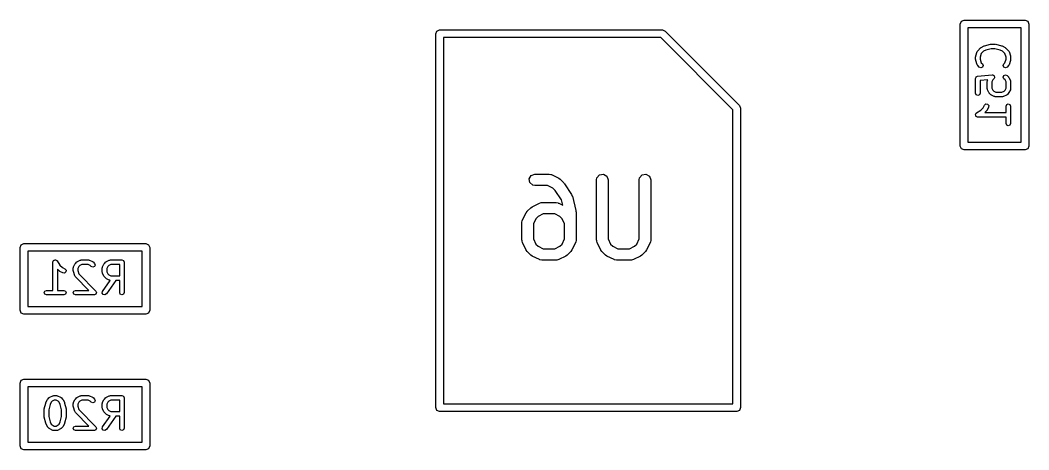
# Model space of a CAD drawing. Extents: x 3.98 to 7.47, y -4.96 to -2.98.
# Drawn here: x 5.975 to 6.496, y -4.266 to -4.044 of the extents above; entities that cross this region are included whole.
import ezdxf

# ---------------------------------------------------------------- set-up
doc = ezdxf.new("R2010")
doc.units = 0
doc.header["$MEASUREMENT"] = 0
doc.layers.add('BLACK', color=7, linetype='CONTINUOUS')

msp = doc.modelspace()

# ---------------------------------------------------------------- linework, layer by layer
at = {"layer": 'BLACK', "linetype": 'CONTINUOUS'}
for p, q in [((6.46153, -4.04463), (6.46293, -4.04405)), ((6.46293, -4.04405), (6.49442, -4.04405)), ((6.49442, -4.04405), (6.49581, -4.04463)), ((6.19051, -4.04967), (6.1919, -4.04909)), ((6.1919, -4.04909), (6.30706, -4.04909)), ((6.30706, -4.04909), (6.30845, -4.04967)), ((6.46096, -4.04602), (6.46153, -4.04463)), ((6.46096, -4.10901), (6.46096, -4.04602)), ((6.4649, -4.04799), (6.4649, -4.10704)), ((6.49245, -4.04799), (6.4649, -4.04799)), ((6.49245, -4.10704), (6.49245, -4.04799)), ((6.49581, -4.04463), (6.49639, -4.04602)), ((6.49639, -4.04602), (6.49639, -4.10901)), ((6.18993, -4.05106), (6.19051, -4.04967)), ((6.18993, -4.24397), (6.18993, -4.05106)), ((6.19387, -4.05303), (6.19387, -4.242)), ((6.30625, -4.05303), (6.19387, -4.05303)), ((6.34348, -4.09026), (6.30625, -4.05303)), ((6.30845, -4.04967), (6.34684, -4.08805)), ((6.46986, -4.06006), (6.46997, -4.05981)), ((6.46997, -4.05981), (6.47147, -4.05831)), ((6.47147, -4.05831), (6.47165, -4.05823)), ((6.47165, -4.05823), (6.47177, -4.05809)), ((6.47177, -4.05809), (6.47327, -4.05734)), ((6.47421, -4.05951), (6.473, -4.06011)), ((6.47327, -4.05734), (6.47341, -4.05733)), ((6.47341, -4.05733), (6.47351, -4.05725)), ((6.47351, -4.05725), (6.47651, -4.0565)), ((6.47695, -4.05883), (6.47421, -4.05951)), ((6.47651, -4.0565), (6.47666, -4.05652)), ((6.47666, -4.05652), (6.4768, -4.05646)), ((6.4768, -4.05646), (6.47905, -4.05646)), ((6.4789, -4.05883), (6.47695, -4.05883)), ((6.48164, -4.05951), (6.4789, -4.05883)), ((6.47905, -4.05646), (6.47919, -4.05652)), ((6.47919, -4.05652), (6.47934, -4.0565)), ((6.47934, -4.0565), (6.48234, -4.05725)), ((6.48285, -4.06011), (6.48164, -4.05951)), ((6.48234, -4.05725), (6.48244, -4.05733)), ((6.48244, -4.05733), (6.48258, -4.05734)), ((6.48258, -4.05734), (6.48408, -4.05809)), ((6.48408, -4.05809), (6.4842, -4.05823)), ((6.4842, -4.05823), (6.48438, -4.05831)), ((6.48438, -4.05831), (6.48588, -4.05981)), ((6.48588, -4.05981), (6.48599, -4.06006)), ((6.46887, -4.06289), (6.46894, -4.06271)), ((6.46887, -4.06439), (6.46887, -4.06289)), ((6.46894, -4.06457), (6.46887, -4.06439)), ((6.46893, -4.06252), (6.46968, -4.06027)), ((6.46894, -4.06271), (6.46893, -4.06252)), ((6.46893, -4.06477), (6.46894, -4.06457)), ((6.46968, -4.06702), (6.46893, -4.06477)), ((6.46968, -4.06027), (6.46986, -4.06006)), ((6.47183, -4.06128), (6.47123, -4.06309)), ((6.47123, -4.06309), (6.47123, -4.0642)), ((6.47123, -4.0642), (6.47183, -4.06601)), ((6.473, -4.06011), (6.47183, -4.06128)), ((6.48402, -4.06128), (6.48285, -4.06011)), ((6.48462, -4.06309), (6.48402, -4.06128)), ((6.48402, -4.06601), (6.48462, -4.0642)), ((6.48462, -4.0642), (6.48462, -4.06309)), ((6.48599, -4.06006), (6.48617, -4.06027)), ((6.48617, -4.06027), (6.48692, -4.06252)), ((6.48692, -4.06477), (6.48617, -4.06702)), ((6.48692, -4.06252), (6.48691, -4.06271)), ((6.48691, -4.06271), (6.48698, -4.06289)), ((6.48698, -4.06439), (6.48691, -4.06457)), ((6.48691, -4.06457), (6.48692, -4.06477)), ((6.48698, -4.06289), (6.48698, -4.06439)), ((6.46986, -4.06722), (6.46968, -4.06702)), ((6.46997, -4.06748), (6.46986, -4.06722)), ((6.47072, -4.06823), (6.46997, -4.06748)), ((6.47155, -4.06857), (6.47072, -4.06823)), ((6.47239, -4.06823), (6.47155, -4.06857)), ((6.47183, -4.06601), (6.47239, -4.06656)), ((6.47239, -4.06656), (6.47273, -4.06739)), ((6.47273, -4.06739), (6.47239, -4.06823)), ((6.48312, -4.06739), (6.48346, -4.06656)), ((6.48346, -4.06823), (6.48312, -4.06739)), ((6.48346, -4.06656), (6.48402, -4.06601)), ((6.4843, -4.06857), (6.48346, -4.06823)), ((6.48513, -4.06823), (6.4843, -4.06857)), ((6.48588, -4.06748), (6.48513, -4.06823)), ((6.48599, -4.06722), (6.48588, -4.06748)), ((6.48617, -4.06702), (6.48599, -4.06722)), ((6.46887, -4.07414), (6.46902, -4.07377)), ((6.46887, -4.08164), (6.46887, -4.07414)), ((6.46902, -4.07377), (6.46914, -4.07339)), ((6.46914, -4.07339), (6.46919, -4.07336)), ((6.46919, -4.07336), (6.46922, -4.07331)), ((6.46922, -4.07331), (6.46958, -4.07315)), ((6.46958, -4.07315), (6.46993, -4.07297)), ((6.46993, -4.07297), (6.47743, -4.07222)), ((6.47514, -4.07482), (6.47123, -4.07521)), ((6.47123, -4.07521), (6.47123, -4.08164)), ((6.47487, -4.07564), (6.47497, -4.07539)), ((6.47497, -4.07539), (6.47499, -4.07511)), ((6.47499, -4.07511), (6.47514, -4.07482)), ((6.47777, -4.07484), (6.47723, -4.07592)), ((6.47743, -4.07222), (6.47749, -4.07224)), ((6.47749, -4.07224), (6.47755, -4.07221)), ((6.47755, -4.07221), (6.47792, -4.07236)), ((6.47839, -4.07423), (6.47777, -4.07484)), ((6.47792, -4.07236), (6.4783, -4.07248)), ((6.4783, -4.07248), (6.47833, -4.07253)), ((6.47833, -4.07253), (6.47839, -4.07256)), ((6.47839, -4.07256), (6.47854, -4.07292)), ((6.47841, -4.07417), (6.47839, -4.07423)), ((6.47846, -4.07414), (6.47841, -4.07417)), ((6.47858, -4.07376), (6.47846, -4.07414)), ((6.47854, -4.07292), (6.47873, -4.07327)), ((6.47873, -4.07339), (6.47858, -4.07376)), ((6.47873, -4.07327), (6.47871, -4.07333)), ((6.47871, -4.07333), (6.47873, -4.07339)), ((6.48312, -4.07339), (6.48346, -4.07256)), ((6.48346, -4.07423), (6.48312, -4.07339)), ((6.48346, -4.07256), (6.4843, -4.07221)), ((6.48408, -4.07484), (6.48346, -4.07423)), ((6.48462, -4.07592), (6.48408, -4.07484)), ((6.4843, -4.07221), (6.48513, -4.07256)), ((6.48513, -4.07256), (6.48588, -4.07331)), ((6.48588, -4.07331), (6.48596, -4.07349)), ((6.48596, -4.07349), (6.48611, -4.07361)), ((6.48611, -4.07361), (6.48686, -4.07511)), ((6.48686, -4.07511), (6.48687, -4.07539)), ((6.48687, -4.07539), (6.48698, -4.07564)), ((6.47487, -4.07939), (6.47487, -4.07564)), ((6.47497, -4.07965), (6.47487, -4.07939)), ((6.47499, -4.07992), (6.47497, -4.07965)), ((6.47574, -4.08142), (6.47499, -4.07992)), ((6.47723, -4.07592), (6.47723, -4.07911)), ((6.47723, -4.07911), (6.47777, -4.08019)), ((6.47777, -4.08019), (6.47825, -4.08067)), ((6.47825, -4.08067), (6.47933, -4.08121)), ((6.48252, -4.08121), (6.4836, -4.08067)), ((6.4836, -4.08067), (6.48408, -4.08019)), ((6.48408, -4.08019), (6.48462, -4.07911)), ((6.48462, -4.07911), (6.48462, -4.07592)), ((6.48686, -4.07992), (6.48611, -4.08142)), ((6.48687, -4.07965), (6.48686, -4.07992)), ((6.48698, -4.07939), (6.48687, -4.07965)), ((6.48698, -4.07564), (6.48698, -4.07939)), ((6.46922, -4.08248), (6.46887, -4.08164)), ((6.47005, -4.08282), (6.46922, -4.08248)), ((6.47089, -4.08248), (6.47005, -4.08282)), ((6.47123, -4.08164), (6.47089, -4.08248)), ((6.47589, -4.08155), (6.47574, -4.08142)), ((6.47596, -4.08173), (6.47589, -4.08155)), ((6.47671, -4.08248), (6.47596, -4.08173)), ((6.47689, -4.08255), (6.47671, -4.08248)), ((6.47702, -4.0827), (6.47689, -4.08255)), ((6.47852, -4.08345), (6.47702, -4.0827)), ((6.4788, -4.08347), (6.47852, -4.08345)), ((6.47905, -4.08357), (6.4788, -4.08347)), ((6.4828, -4.08357), (6.47905, -4.08357)), ((6.47933, -4.08121), (6.48252, -4.08121)), ((6.48305, -4.08347), (6.4828, -4.08357)), ((6.48333, -4.08345), (6.48305, -4.08347)), ((6.48483, -4.0827), (6.48333, -4.08345)), ((6.48495, -4.08255), (6.48483, -4.0827)), ((6.48513, -4.08248), (6.48495, -4.08255)), ((6.48588, -4.08173), (6.48513, -4.08248)), ((6.48596, -4.08155), (6.48588, -4.08173)), ((6.48611, -4.08142), (6.48596, -4.08155)), ((6.34348, -4.242), (6.34348, -4.09026)), ((6.34684, -4.08805), (6.34741, -4.08945)), ((6.34741, -4.08945), (6.34741, -4.24397)), ((6.4694, -4.09191), (6.47155, -4.09047)), ((6.47155, -4.09047), (6.47283, -4.08919)), ((6.47283, -4.08919), (6.47349, -4.08786)), ((6.47349, -4.08786), (6.47418, -4.08727)), ((6.47464, -4.09073), (6.47365, -4.09171)), ((6.47418, -4.08727), (6.47508, -4.08733)), ((6.47471, -4.09055), (6.47464, -4.09073)), ((6.47486, -4.09042), (6.47471, -4.09055)), ((6.47561, -4.08892), (6.47486, -4.09042)), ((6.47508, -4.08733), (6.47567, -4.08802)), ((6.47567, -4.08802), (6.47561, -4.08892)), ((6.48462, -4.08839), (6.48496, -4.08756)), ((6.48462, -4.09171), (6.48462, -4.08839)), ((6.48496, -4.08756), (6.4858, -4.08721)), ((6.4858, -4.08721), (6.48663, -4.08756)), ((6.48663, -4.08756), (6.48698, -4.08839)), ((6.48698, -4.08839), (6.48698, -4.09739)), ((6.46887, -4.09289), (6.46892, -4.09278)), ((6.469, -4.09321), (6.46887, -4.09289)), ((6.46889, -4.09266), (6.46908, -4.09237)), ((6.46892, -4.09278), (6.46889, -4.09266)), ((6.46907, -4.09355), (6.469, -4.09321)), ((6.46917, -4.09361), (6.46907, -4.09355)), ((6.46908, -4.09237), (6.46922, -4.09205)), ((6.46922, -4.09373), (6.46917, -4.09361)), ((6.46922, -4.09205), (6.46933, -4.09201)), ((6.46953, -4.09386), (6.46922, -4.09373)), ((6.46933, -4.09201), (6.4694, -4.09191)), ((6.46982, -4.09405), (6.46953, -4.09386)), ((6.46994, -4.09402), (6.46982, -4.09405)), ((6.47005, -4.09407), (6.46994, -4.09402)), ((6.48462, -4.09407), (6.47005, -4.09407)), ((6.47365, -4.09171), (6.48462, -4.09171)), ((6.48462, -4.09739), (6.48462, -4.09407)), ((6.48496, -4.09822), (6.48462, -4.09739)), ((6.4858, -4.09857), (6.48496, -4.09822)), ((6.48663, -4.09822), (6.4858, -4.09857)), ((6.48698, -4.09739), (6.48663, -4.09822)), ((6.46153, -4.1104), (6.46096, -4.10901)), ((6.46293, -4.11098), (6.46153, -4.1104)), ((6.49442, -4.11098), (6.46293, -4.11098)), ((6.4649, -4.10704), (6.49245, -4.10704)), ((6.49581, -4.1104), (6.49442, -4.11098)), ((6.49639, -4.10901), (6.49581, -4.1104)), ((6.23821, -4.12588), (6.23922, -4.12413)), ((6.23856, -4.12786), (6.23821, -4.12588)), ((6.23922, -4.12413), (6.24112, -4.12344)), ((6.24112, -4.12344), (6.24846, -4.12344)), ((6.24846, -4.12344), (6.24947, -4.12361)), ((6.24947, -4.12361), (6.24961, -4.12373)), ((6.24961, -4.12373), (6.24979, -4.12375)), ((6.24979, -4.12375), (6.25346, -4.12558)), ((6.25346, -4.12558), (6.25417, -4.12611)), ((6.25417, -4.12611), (6.25423, -4.12614)), ((6.25423, -4.12614), (6.25606, -4.12797)), ((6.27307, -4.12639), (6.27325, -4.12538)), ((6.27307, -4.15762), (6.27307, -4.12639)), ((6.27325, -4.12538), (6.27455, -4.12383)), ((6.27455, -4.12383), (6.27654, -4.12348)), ((6.27654, -4.12348), (6.27829, -4.12449)), ((6.27829, -4.12449), (6.27898, -4.12639)), ((6.27898, -4.12639), (6.27898, -4.15692)), ((6.29512, -4.12639), (6.2953, -4.12538)), ((6.29512, -4.15692), (6.29512, -4.12639)), ((6.2953, -4.12538), (6.29659, -4.12383)), ((6.29659, -4.12383), (6.29858, -4.12348)), ((6.29858, -4.12348), (6.30033, -4.12449)), ((6.30033, -4.12449), (6.30102, -4.12639)), ((6.30102, -4.12639), (6.30102, -4.15762)), ((6.24011, -4.12916), (6.23856, -4.12786)), ((6.24112, -4.12934), (6.24011, -4.12916)), ((6.24777, -4.12934), (6.24112, -4.12934)), ((6.25039, -4.13065), (6.24777, -4.12934)), ((6.25168, -4.13194), (6.25039, -4.13065)), ((6.25491, -4.13679), (6.25168, -4.13194)), ((6.25606, -4.12797), (6.25632, -4.12834)), ((6.25632, -4.12834), (6.25643, -4.12842)), ((6.25643, -4.12842), (6.26011, -4.13394)), ((6.24347, -4.13845), (6.24445, -4.13815)), ((6.24445, -4.13815), (6.24462, -4.13819)), ((6.24462, -4.13819), (6.24479, -4.13813)), ((6.24479, -4.13813), (6.25214, -4.13813)), ((6.25214, -4.13813), (6.25315, -4.13831)), ((6.25559, -4.13951), (6.25491, -4.13679)), ((6.26011, -4.13394), (6.26051, -4.13484)), ((6.26051, -4.13484), (6.26052, -4.13486)), ((6.26052, -4.13486), (6.26235, -4.14221)), ((6.23664, -4.14344), (6.23716, -4.14273)), ((6.23716, -4.14273), (6.23719, -4.14267)), ((6.23719, -4.14267), (6.23903, -4.14084)), ((6.23903, -4.14084), (6.23975, -4.14033)), ((6.23975, -4.14033), (6.2398, -4.14028)), ((6.2398, -4.14028), (6.24347, -4.13845)), ((6.25315, -4.13831), (6.25328, -4.13843)), ((6.25328, -4.13843), (6.25346, -4.13845)), ((6.25346, -4.13845), (6.25559, -4.13951)), ((6.26235, -4.14221), (6.26239, -4.1428)), ((6.26239, -4.1428), (6.26244, -4.14292)), ((6.26244, -4.14292), (6.26244, -4.15762)), ((6.23449, -4.14844), (6.23467, -4.14743)), ((6.23449, -4.15762), (6.23449, -4.14844)), ((6.23467, -4.14743), (6.23478, -4.14729)), ((6.23478, -4.14729), (6.2348, -4.14711)), ((6.2348, -4.14711), (6.23664, -4.14344)), ((6.24171, -4.14651), (6.24039, -4.14913)), ((6.24286, -4.14535), (6.24171, -4.14651)), ((6.24549, -4.14404), (6.24286, -4.14535)), ((6.25144, -4.14404), (6.24549, -4.14404)), ((6.25406, -4.14535), (6.25144, -4.14404)), ((6.25522, -4.14651), (6.25406, -4.14535)), ((6.25654, -4.14913), (6.25522, -4.14651)), ((6.24039, -4.14913), (6.24039, -4.15692)), ((6.25654, -4.15692), (6.25654, -4.14913)), ((6.23455, -4.15779), (6.23449, -4.15762)), ((6.23451, -4.15796), (6.23455, -4.15779)), ((6.2348, -4.15894), (6.23451, -4.15796)), ((6.23664, -4.16262), (6.2348, -4.15894)), ((6.24039, -4.15692), (6.24171, -4.15955)), ((6.25522, -4.15955), (6.25654, -4.15692)), ((6.26213, -4.15894), (6.26029, -4.16262)), ((6.26215, -4.15877), (6.26213, -4.15894)), ((6.26226, -4.15863), (6.26215, -4.15877)), ((6.26244, -4.15762), (6.26226, -4.15863)), ((6.27313, -4.15779), (6.27307, -4.15762)), ((6.27309, -4.15796), (6.27313, -4.15779)), ((6.27338, -4.15894), (6.27309, -4.15796)), ((6.27522, -4.16262), (6.27338, -4.15894)), ((6.27898, -4.15692), (6.28029, -4.15955)), ((6.29381, -4.15955), (6.29512, -4.15692)), ((6.30071, -4.15894), (6.29887, -4.16262)), ((6.30073, -4.15877), (6.30071, -4.15894)), ((6.30085, -4.15863), (6.30073, -4.15877)), ((6.30102, -4.15762), (6.30085, -4.15863)), ((5.97521, -4.16128), (5.97579, -4.15988)), ((5.97521, -4.19376), (5.97521, -4.16128)), ((5.97579, -4.15988), (5.97718, -4.15931)), ((5.97718, -4.15931), (6.04017, -4.15931)), ((5.97915, -4.16325), (5.97915, -4.19179)), ((6.0382, -4.16325), (5.97915, -4.16325)), ((6.0382, -4.19179), (6.0382, -4.16325)), ((6.04017, -4.15931), (6.04156, -4.15988)), ((6.04156, -4.15988), (6.04214, -4.16128)), ((6.04214, -4.16128), (6.04214, -4.19376)), ((6.23668, -4.16266), (6.23664, -4.16262)), ((6.23719, -4.16338), (6.23668, -4.16266)), ((6.23903, -4.16522), (6.23719, -4.16338)), ((6.24171, -4.15955), (6.24286, -4.16071)), ((6.24286, -4.16071), (6.24549, -4.16202)), ((6.24549, -4.16202), (6.25144, -4.16202)), ((6.25144, -4.16202), (6.25406, -4.16071)), ((6.25406, -4.16071), (6.25522, -4.15955)), ((6.25974, -4.16338), (6.2579, -4.16522)), ((6.25977, -4.16333), (6.25974, -4.16338)), ((6.26029, -4.16262), (6.25977, -4.16333)), ((6.27527, -4.16266), (6.27522, -4.16262)), ((6.27577, -4.16338), (6.27527, -4.16266)), ((6.27761, -4.16522), (6.27577, -4.16338)), ((6.28029, -4.15955), (6.28145, -4.16071)), ((6.28145, -4.16071), (6.28407, -4.16202)), ((6.28407, -4.16202), (6.29003, -4.16202)), ((6.29003, -4.16202), (6.29265, -4.16071)), ((6.29265, -4.16071), (6.29381, -4.15955)), ((6.29832, -4.16338), (6.29648, -4.16522)), ((6.29835, -4.16333), (6.29832, -4.16338)), ((6.29887, -4.16262), (6.29835, -4.16333)), ((5.99212, -4.16889), (5.99217, -4.16878)), ((5.99212, -4.18346), (5.99212, -4.16889)), ((5.99214, -4.16866), (5.99233, -4.16838)), ((5.99217, -4.16878), (5.99214, -4.16866)), ((5.99233, -4.16838), (5.99247, -4.16806)), ((5.99247, -4.16806), (5.99258, -4.16801)), ((5.99258, -4.16801), (5.99265, -4.16791)), ((5.99265, -4.16791), (5.99298, -4.16784)), ((5.99298, -4.16784), (5.9933, -4.16771)), ((5.9933, -4.16771), (5.99341, -4.16776)), ((5.99341, -4.16776), (5.99353, -4.16773)), ((5.99353, -4.16773), (5.99382, -4.16793)), ((5.99382, -4.16793), (5.99414, -4.16806)), ((5.99414, -4.16806), (5.99418, -4.16817)), ((5.99418, -4.16817), (5.99428, -4.16824)), ((5.99428, -4.16824), (5.99572, -4.17039)), ((6.00372, -4.16956), (6.00447, -4.16881)), ((6.00447, -4.16881), (6.00464, -4.16873)), ((6.00464, -4.16873), (6.00477, -4.16859)), ((6.00477, -4.16859), (6.00627, -4.16784)), ((6.00627, -4.16784), (6.00655, -4.16782)), ((6.00655, -4.16782), (6.0068, -4.16771)), ((6.0068, -4.16771), (6.01055, -4.16771)), ((6.01055, -4.16771), (6.0108, -4.16782)), ((6.0108, -4.16782), (6.01108, -4.16784)), ((6.01108, -4.16784), (6.01258, -4.16859)), ((6.01258, -4.16859), (6.01271, -4.16873)), ((6.01271, -4.16873), (6.01288, -4.16881)), ((6.01288, -4.16881), (6.01363, -4.16956)), ((6.01871, -4.16956), (6.01946, -4.16881)), ((6.01946, -4.16881), (6.01964, -4.16873)), ((6.01964, -4.16873), (6.01977, -4.16859)), ((6.01977, -4.16859), (6.02127, -4.16784)), ((6.02127, -4.16784), (6.02154, -4.16782)), ((6.02154, -4.16782), (6.0218, -4.16771)), ((6.0218, -4.16771), (6.0278, -4.16771)), ((6.0278, -4.16771), (6.02863, -4.16806)), ((6.02863, -4.16806), (6.02898, -4.16889)), ((6.02898, -4.16889), (6.02898, -4.18464)), ((6.23909, -4.16525), (6.23903, -4.16522)), ((6.2398, -4.16577), (6.23909, -4.16525)), ((6.24347, -4.16761), (6.2398, -4.16577)), ((6.24365, -4.16763), (6.24347, -4.16761)), ((6.24378, -4.16775), (6.24365, -4.16763)), ((6.24479, -4.16792), (6.24378, -4.16775)), ((6.25214, -4.16792), (6.24479, -4.16792)), ((6.25231, -4.16786), (6.25214, -4.16792)), ((6.25248, -4.1679), (6.25231, -4.16786)), ((6.25346, -4.16761), (6.25248, -4.1679)), ((6.25713, -4.16577), (6.25346, -4.16761)), ((6.25718, -4.16573), (6.25713, -4.16577)), ((6.2579, -4.16522), (6.25718, -4.16573)), ((6.27767, -4.16525), (6.27761, -4.16522)), ((6.27838, -4.16577), (6.27767, -4.16525)), ((6.28205, -4.16761), (6.27838, -4.16577)), ((6.28223, -4.16763), (6.28205, -4.16761)), ((6.28236, -4.16775), (6.28223, -4.16763)), ((6.28337, -4.16792), (6.28236, -4.16775)), ((6.29072, -4.16792), (6.28337, -4.16792)), ((6.29089, -4.16786), (6.29072, -4.16792)), ((6.29106, -4.1679), (6.29089, -4.16786)), ((6.29204, -4.16761), (6.29106, -4.1679)), ((6.29572, -4.16577), (6.29204, -4.16761)), ((6.29576, -4.16573), (6.29572, -4.16577)), ((6.29648, -4.16522), (6.29576, -4.16573)), ((5.99547, -4.17348), (5.99448, -4.17249)), ((5.99448, -4.17249), (5.99448, -4.18346)), ((5.99565, -4.17355), (5.99547, -4.17348)), ((5.99577, -4.1737), (5.99565, -4.17355)), ((5.99572, -4.17039), (5.997, -4.17167)), ((5.99727, -4.17445), (5.99577, -4.1737)), ((5.997, -4.17167), (5.99833, -4.17234)), ((5.99817, -4.17451), (5.99727, -4.17445)), ((5.99886, -4.17392), (5.99817, -4.17451)), ((5.99833, -4.17234), (5.99892, -4.17302)), ((5.99892, -4.17302), (5.99886, -4.17392)), ((6.00262, -4.17189), (6.00272, -4.17164)), ((6.00262, -4.17339), (6.00262, -4.17189)), ((6.00269, -4.17357), (6.00262, -4.17339)), ((6.00268, -4.17377), (6.00269, -4.17357)), ((6.00343, -4.17602), (6.00268, -4.17377)), ((6.00272, -4.17164), (6.00274, -4.17136)), ((6.00274, -4.17136), (6.00349, -4.16986)), ((6.00349, -4.16986), (6.00364, -4.16974)), ((6.00364, -4.16974), (6.00372, -4.16956)), ((6.00552, -4.17109), (6.00498, -4.17217)), ((6.00498, -4.17217), (6.00498, -4.1732)), ((6.00498, -4.1732), (6.00558, -4.175)), ((6.006, -4.17061), (6.00552, -4.17109)), ((6.00708, -4.17007), (6.006, -4.17061)), ((6.01027, -4.17007), (6.00708, -4.17007)), ((6.01135, -4.17061), (6.01027, -4.17007)), ((6.01196, -4.17123), (6.01135, -4.17061)), ((6.0128, -4.17157), (6.01196, -4.17123)), ((6.01363, -4.17123), (6.0128, -4.17157)), ((6.01363, -4.16956), (6.01398, -4.17039)), ((6.01398, -4.17039), (6.01363, -4.17123)), ((6.01762, -4.17189), (6.01772, -4.17164)), ((6.01762, -4.17414), (6.01762, -4.17189)), ((6.01772, -4.1744), (6.01762, -4.17414)), ((6.01772, -4.17164), (6.01774, -4.17136)), ((6.01774, -4.17467), (6.01772, -4.1744)), ((6.01774, -4.17136), (6.01849, -4.16986)), ((6.01849, -4.16986), (6.01864, -4.16974)), ((6.01864, -4.16974), (6.01871, -4.16956)), ((6.02052, -4.17109), (6.01998, -4.17217)), ((6.01998, -4.17217), (6.01998, -4.17386)), ((6.01998, -4.17386), (6.02052, -4.17494)), ((6.021, -4.17061), (6.02052, -4.17109)), ((6.02208, -4.17007), (6.021, -4.17061)), ((6.02662, -4.17007), (6.02208, -4.17007)), ((6.02662, -4.17596), (6.02662, -4.17007)), ((6.00361, -4.17622), (6.00343, -4.17602)), ((6.00372, -4.17648), (6.00361, -4.17622)), ((6.0107, -4.18346), (6.00372, -4.17648)), ((6.00558, -4.175), (6.01438, -4.18381)), ((6.01849, -4.17617), (6.01774, -4.17467)), ((6.01783, -4.18396), (6.02178, -4.17832)), ((6.01864, -4.1763), (6.01849, -4.17617)), ((6.01871, -4.17648), (6.01864, -4.1763)), ((6.01946, -4.17723), (6.01871, -4.17648)), ((6.01964, -4.1773), (6.01946, -4.17723)), ((6.01977, -4.17745), (6.01964, -4.1773)), ((6.02127, -4.1782), (6.01977, -4.17745)), ((6.02466, -4.17832), (6.01977, -4.18532)), ((6.02052, -4.17494), (6.021, -4.17542)), ((6.021, -4.17542), (6.02208, -4.17596)), ((6.02154, -4.17822), (6.02127, -4.1782)), ((6.02178, -4.17832), (6.02154, -4.17822)), ((6.02208, -4.17596), (6.02662, -4.17596)), ((6.02662, -4.17832), (6.02466, -4.17832)), ((6.02662, -4.18464), (6.02662, -4.17832)), ((5.98762, -4.18464), (5.98797, -4.18381)), ((5.98797, -4.18548), (5.98762, -4.18464)), ((5.98797, -4.18381), (5.9888, -4.18346)), ((5.9888, -4.18346), (5.99212, -4.18346)), ((5.99448, -4.18346), (5.9978, -4.18346)), ((5.9978, -4.18346), (5.99864, -4.18381)), ((5.99864, -4.18381), (5.99898, -4.18464)), ((5.99898, -4.18464), (5.99864, -4.18548)), ((6.00262, -4.18464), (6.00297, -4.18381)), ((6.00297, -4.18548), (6.00262, -4.18464)), ((6.00297, -4.18381), (6.0038, -4.18346)), ((6.0038, -4.18346), (6.0107, -4.18346)), ((6.01438, -4.18381), (6.01473, -4.18464)), ((6.01473, -4.18464), (6.01438, -4.18548)), ((6.01764, -4.18485), (6.01783, -4.18396)), ((6.01812, -4.18561), (6.01764, -4.18485)), ((6.02696, -4.18548), (6.02662, -4.18464)), ((6.02898, -4.18464), (6.02863, -4.18548)), ((5.9888, -4.18582), (5.98797, -4.18548)), ((5.9978, -4.18582), (5.9888, -4.18582)), ((5.99864, -4.18548), (5.9978, -4.18582)), ((6.0038, -4.18582), (6.00297, -4.18548)), ((6.01355, -4.18582), (6.0038, -4.18582)), ((6.01438, -4.18548), (6.01355, -4.18582)), ((6.019, -4.1858), (6.01812, -4.18561)), ((6.01977, -4.18532), (6.019, -4.1858)), ((6.0278, -4.18582), (6.02696, -4.18548)), ((6.02863, -4.18548), (6.0278, -4.18582)), ((5.97579, -4.19515), (5.97521, -4.19376)), ((5.97718, -4.19573), (5.97579, -4.19515)), ((5.97915, -4.19179), (6.0382, -4.19179)), ((6.04156, -4.19515), (6.04017, -4.19573)), ((6.04214, -4.19376), (6.04156, -4.19515)), ((6.04017, -4.19573), (5.97718, -4.19573)), ((5.97521, -4.23128), (5.97579, -4.22988)), ((5.97521, -4.26376), (5.97521, -4.23128)), ((5.97579, -4.22988), (5.97718, -4.22931)), ((5.97718, -4.22931), (6.04017, -4.22931)), ((6.04017, -4.22931), (6.04156, -4.22988)), ((6.04156, -4.22988), (6.04214, -4.23128)), ((6.04214, -4.23128), (6.04214, -4.26376)), ((5.97915, -4.23325), (5.97915, -4.26179)), ((6.0382, -4.23325), (5.97915, -4.23325)), ((6.0382, -4.26179), (6.0382, -4.23325)), ((5.98766, -4.24461), (5.98841, -4.24161)), ((5.98841, -4.24161), (5.98849, -4.2415)), ((5.98849, -4.2415), (5.9885, -4.24136)), ((5.9885, -4.24136), (5.98925, -4.23986)), ((5.98925, -4.23986), (5.98939, -4.23974)), ((5.98939, -4.23974), (5.98947, -4.23956)), ((5.98947, -4.23956), (5.99022, -4.23881)), ((5.99067, -4.2423), (5.98998, -4.24504)), ((5.99022, -4.23881), (5.9904, -4.23873)), ((5.9904, -4.23873), (5.99052, -4.23859)), ((5.99052, -4.23859), (5.99202, -4.23784)), ((5.99127, -4.24109), (5.99067, -4.2423)), ((5.99175, -4.24061), (5.99127, -4.24109)), ((5.99283, -4.24007), (5.99175, -4.24061)), ((5.99202, -4.23784), (5.9923, -4.23782)), ((5.9923, -4.23782), (5.99255, -4.23771)), ((5.99255, -4.23771), (5.99405, -4.23771)), ((5.99377, -4.24007), (5.99283, -4.24007)), ((5.99485, -4.24061), (5.99377, -4.24007)), ((5.99405, -4.23771), (5.99431, -4.23782)), ((5.99431, -4.23782), (5.99458, -4.23784)), ((5.99458, -4.23784), (5.99608, -4.23859)), ((5.99533, -4.24109), (5.99485, -4.24061)), ((5.99594, -4.2423), (5.99533, -4.24109)), ((5.99662, -4.24504), (5.99594, -4.2423)), ((5.99608, -4.23859), (5.99621, -4.23873)), ((5.99621, -4.23873), (5.99639, -4.23881)), ((5.99639, -4.23881), (5.99714, -4.23956)), ((5.99714, -4.23956), (5.99721, -4.23974)), ((5.99721, -4.23974), (5.99736, -4.23986)), ((5.99736, -4.23986), (5.99811, -4.24136)), ((5.99811, -4.24136), (5.99812, -4.2415)), ((5.99812, -4.2415), (5.9982, -4.24161)), ((5.9982, -4.24161), (5.99895, -4.24461)), ((6.00262, -4.24189), (6.00272, -4.24164)), ((6.00262, -4.24339), (6.00262, -4.24189)), ((6.00272, -4.24164), (6.00274, -4.24136)), ((6.00274, -4.24136), (6.00349, -4.23986)), ((6.00349, -4.23986), (6.00364, -4.23974)), ((6.00364, -4.23974), (6.00372, -4.23956)), ((6.00372, -4.23956), (6.00447, -4.23881)), ((6.00447, -4.23881), (6.00464, -4.23873)), ((6.00464, -4.23873), (6.00477, -4.23859)), ((6.00477, -4.23859), (6.00627, -4.23784)), ((6.00552, -4.24109), (6.00498, -4.24217)), ((6.00498, -4.24217), (6.00498, -4.2432)), ((6.006, -4.24061), (6.00552, -4.24109)), ((6.00708, -4.24007), (6.006, -4.24061)), ((6.00627, -4.23784), (6.00655, -4.23782)), ((6.00655, -4.23782), (6.0068, -4.23771)), ((6.0068, -4.23771), (6.01055, -4.23771)), ((6.01027, -4.24007), (6.00708, -4.24007)), ((6.01135, -4.24061), (6.01027, -4.24007)), ((6.01055, -4.23771), (6.0108, -4.23782)), ((6.0108, -4.23782), (6.01108, -4.23784)), ((6.01108, -4.23784), (6.01258, -4.23859)), ((6.01196, -4.24123), (6.01135, -4.24061)), ((6.0128, -4.24157), (6.01196, -4.24123)), ((6.01258, -4.23859), (6.01271, -4.23873)), ((6.01271, -4.23873), (6.01288, -4.23881)), ((6.01363, -4.24123), (6.0128, -4.24157)), ((6.01288, -4.23881), (6.01363, -4.23956)), ((6.01363, -4.23956), (6.01398, -4.24039)), ((6.01398, -4.24039), (6.01363, -4.24123)), ((6.01762, -4.24189), (6.01772, -4.24164)), ((6.01762, -4.24414), (6.01762, -4.24189)), ((6.01772, -4.24164), (6.01774, -4.24136)), ((6.01774, -4.24136), (6.01849, -4.23986)), ((6.01849, -4.23986), (6.01864, -4.23974)), ((6.01864, -4.23974), (6.01871, -4.23956)), ((6.01871, -4.23956), (6.01946, -4.23881)), ((6.01946, -4.23881), (6.01964, -4.23873)), ((6.01964, -4.23873), (6.01977, -4.23859)), ((6.01977, -4.23859), (6.02127, -4.23784)), ((6.02052, -4.24109), (6.01998, -4.24217)), ((6.01998, -4.24217), (6.01998, -4.24386)), ((6.021, -4.24061), (6.02052, -4.24109)), ((6.02208, -4.24007), (6.021, -4.24061)), ((6.02127, -4.23784), (6.02154, -4.23782)), ((6.02154, -4.23782), (6.0218, -4.23771)), ((6.0218, -4.23771), (6.0278, -4.23771)), ((6.02662, -4.24007), (6.02208, -4.24007)), ((6.02662, -4.24596), (6.02662, -4.24007)), ((6.0278, -4.23771), (6.02863, -4.23806)), ((6.02863, -4.23806), (6.02898, -4.23889)), ((6.02898, -4.23889), (6.02898, -4.25464)), ((6.19387, -4.242), (6.34348, -4.242)), ((5.98762, -4.24489), (5.98768, -4.24475)), ((5.98762, -4.24864), (5.98762, -4.24489)), ((5.98768, -4.24475), (5.98766, -4.24461)), ((5.98998, -4.24504), (5.98998, -4.2485)), ((5.99662, -4.2485), (5.99662, -4.24504)), ((5.99895, -4.24461), (5.99892, -4.24475)), ((5.99892, -4.24475), (5.99898, -4.24489)), ((5.99898, -4.24489), (5.99898, -4.24864)), ((6.00269, -4.24357), (6.00262, -4.24339)), ((6.00268, -4.24377), (6.00269, -4.24357)), ((6.00343, -4.24602), (6.00268, -4.24377)), ((6.00361, -4.24622), (6.00343, -4.24602)), ((6.00372, -4.24648), (6.00361, -4.24622)), ((6.0107, -4.25346), (6.00372, -4.24648)), ((6.00498, -4.2432), (6.00558, -4.245)), ((6.00558, -4.245), (6.01438, -4.25381)), ((6.01772, -4.2444), (6.01762, -4.24414)), ((6.01774, -4.24467), (6.01772, -4.2444)), ((6.01849, -4.24617), (6.01774, -4.24467)), ((6.01864, -4.2463), (6.01849, -4.24617)), ((6.01871, -4.24648), (6.01864, -4.2463)), ((6.01946, -4.24723), (6.01871, -4.24648)), ((6.01964, -4.2473), (6.01946, -4.24723)), ((6.01977, -4.24745), (6.01964, -4.2473)), ((6.02127, -4.2482), (6.01977, -4.24745)), ((6.01998, -4.24386), (6.02052, -4.24494)), ((6.02052, -4.24494), (6.021, -4.24542)), ((6.021, -4.24542), (6.02208, -4.24596)), ((6.02208, -4.24596), (6.02662, -4.24596)), ((6.19051, -4.24537), (6.18993, -4.24397)), ((6.1919, -4.24594), (6.19051, -4.24537)), ((6.34545, -4.24594), (6.1919, -4.24594)), ((6.34684, -4.24537), (6.34545, -4.24594)), ((6.34741, -4.24397), (6.34684, -4.24537)), ((5.98768, -4.24878), (5.98762, -4.24864)), ((5.98766, -4.24893), (5.98768, -4.24878)), ((5.98841, -4.25193), (5.98766, -4.24893)), ((5.98849, -4.25204), (5.98841, -4.25193)), ((5.9885, -4.25217), (5.98849, -4.25204)), ((5.98925, -4.25367), (5.9885, -4.25217)), ((5.98998, -4.2485), (5.99067, -4.25123)), ((5.99067, -4.25123), (5.99127, -4.25244)), ((5.99127, -4.25244), (5.99175, -4.25292)), ((5.99485, -4.25292), (5.99533, -4.25244)), ((5.99533, -4.25244), (5.99594, -4.25123)), ((5.99594, -4.25123), (5.99662, -4.2485)), ((5.99811, -4.25217), (5.99736, -4.25367)), ((5.99812, -4.25204), (5.99811, -4.25217)), ((5.9982, -4.25193), (5.99812, -4.25204)), ((5.99895, -4.24893), (5.9982, -4.25193)), ((5.99898, -4.24864), (5.99892, -4.24878)), ((5.99892, -4.24878), (5.99895, -4.24893)), ((6.01783, -4.25396), (6.02178, -4.24832)), ((6.02466, -4.24832), (6.01977, -4.25532)), ((6.02154, -4.24822), (6.02127, -4.2482)), ((6.02178, -4.24832), (6.02154, -4.24822)), ((6.02662, -4.24832), (6.02466, -4.24832)), ((6.02662, -4.25464), (6.02662, -4.24832)), ((5.98939, -4.2538), (5.98925, -4.25367)), ((5.98947, -4.25398), (5.98939, -4.2538)), ((5.99022, -4.25473), (5.98947, -4.25398)), ((5.9904, -4.2548), (5.99022, -4.25473)), ((5.99052, -4.25495), (5.9904, -4.2548)), ((5.99202, -4.2557), (5.99052, -4.25495)), ((5.99175, -4.25292), (5.99283, -4.25346)), ((5.9923, -4.25572), (5.99202, -4.2557)), ((5.99255, -4.25582), (5.9923, -4.25572)), ((5.99405, -4.25582), (5.99255, -4.25582)), ((5.99283, -4.25346), (5.99377, -4.25346)), ((5.99377, -4.25346), (5.99485, -4.25292)), ((5.99431, -4.25572), (5.99405, -4.25582)), ((5.99458, -4.2557), (5.99431, -4.25572)), ((5.99608, -4.25495), (5.99458, -4.2557)), ((5.99621, -4.2548), (5.99608, -4.25495)), ((5.99639, -4.25473), (5.99621, -4.2548)), ((5.99714, -4.25398), (5.99639, -4.25473)), ((5.99721, -4.2538), (5.99714, -4.25398)), ((5.99736, -4.25367), (5.99721, -4.2538)), ((6.00262, -4.25464), (6.00297, -4.25381)), ((6.00297, -4.25548), (6.00262, -4.25464)), ((6.00297, -4.25381), (6.0038, -4.25346)), ((6.0038, -4.25582), (6.00297, -4.25548)), ((6.0038, -4.25346), (6.0107, -4.25346)), ((6.01355, -4.25582), (6.0038, -4.25582)), ((6.01438, -4.25548), (6.01355, -4.25582)), ((6.01438, -4.25381), (6.01473, -4.25464)), ((6.01473, -4.25464), (6.01438, -4.25548)), ((6.01764, -4.25485), (6.01783, -4.25396)), ((6.01812, -4.25561), (6.01764, -4.25485)), ((6.019, -4.2558), (6.01812, -4.25561)), ((6.01977, -4.25532), (6.019, -4.2558)), ((6.02696, -4.25548), (6.02662, -4.25464)), ((6.0278, -4.25582), (6.02696, -4.25548)), ((6.02863, -4.25548), (6.0278, -4.25582)), ((6.02898, -4.25464), (6.02863, -4.25548)), ((5.97915, -4.26179), (6.0382, -4.26179)), ((5.97579, -4.26515), (5.97521, -4.26376)), ((5.97718, -4.26573), (5.97579, -4.26515)), ((6.04017, -4.26573), (5.97718, -4.26573)), ((6.04156, -4.26515), (6.04017, -4.26573)), ((6.04214, -4.26376), (6.04156, -4.26515))]:
    msp.add_line(p, q, dxfattribs=at)

doc.saveas('drawing.dxf')
